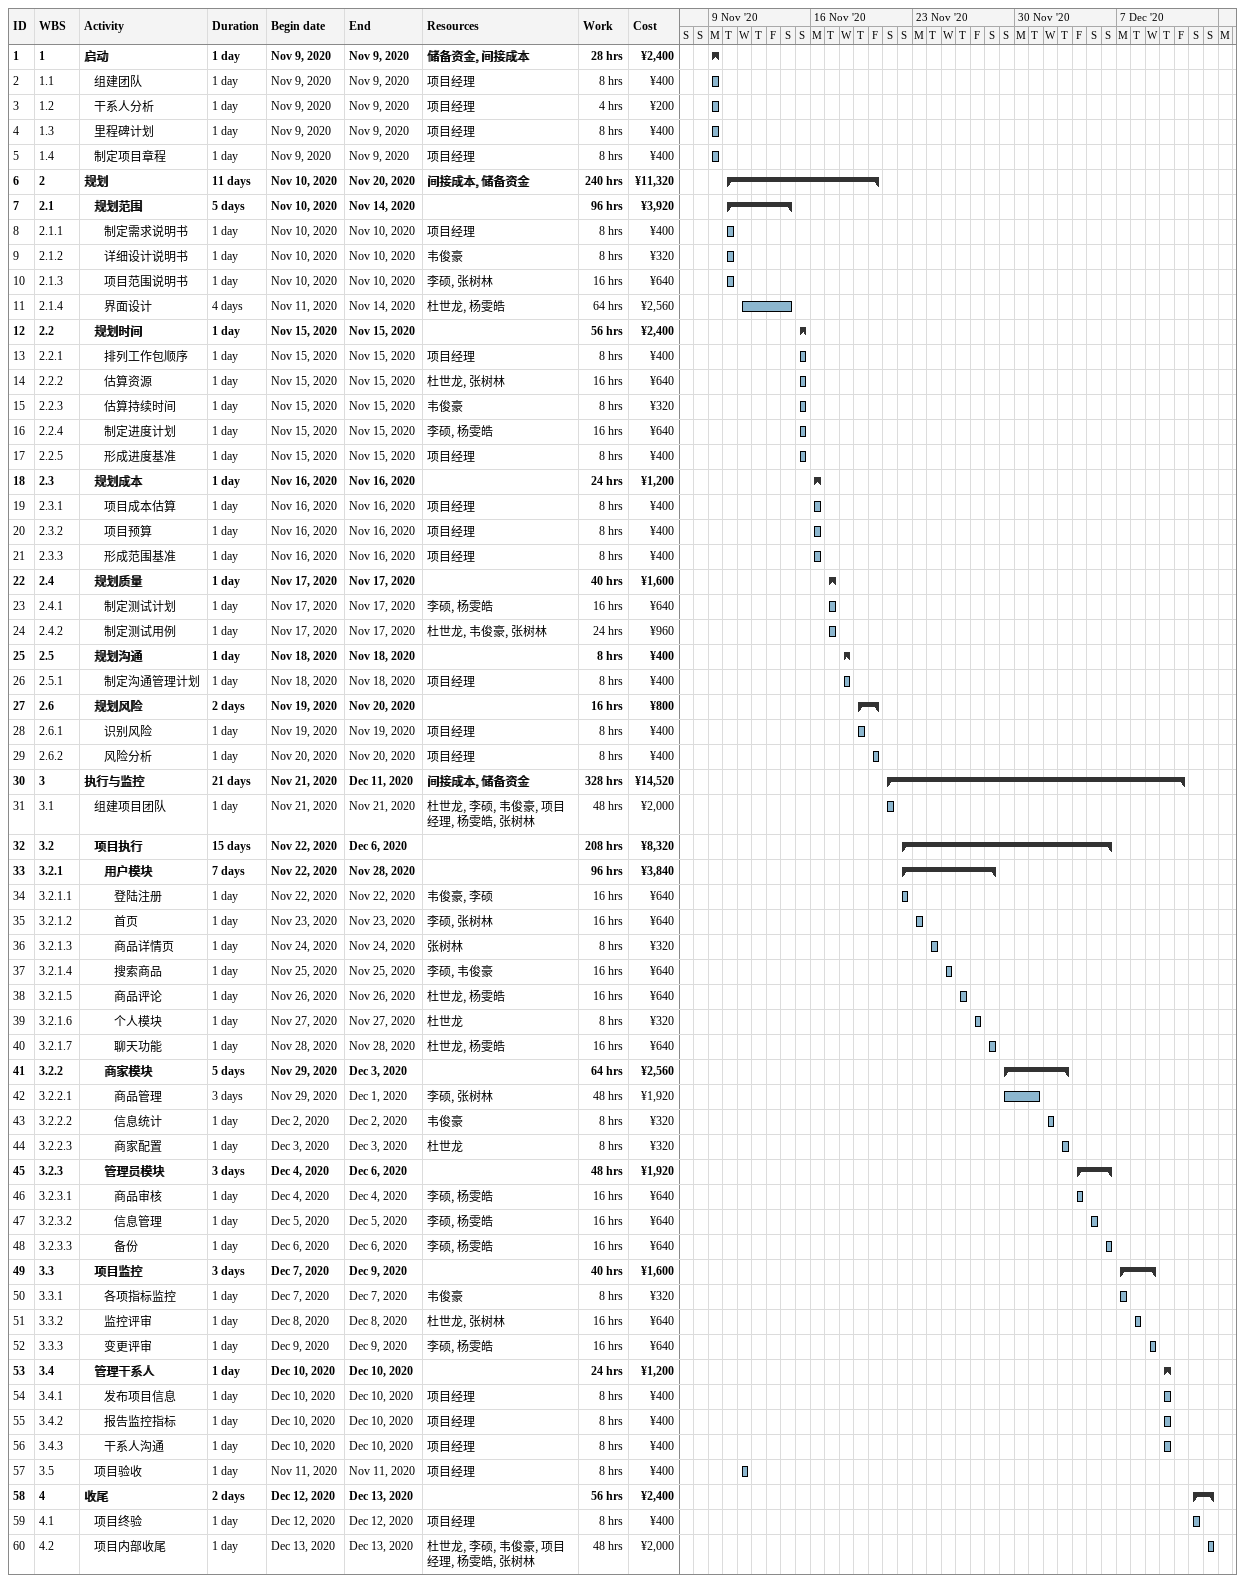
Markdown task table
| ID | WBS | Task | Duration | Start | Finish | Resources | Work (h) | Cost (¥) |
|---|---|---|---|---|---|---|---|---|
| 1 | 1 | **启动** | 1d | 2020-11-09 | 2020-11-09 | 储备资金, 间接成本 | 28 | 2400 |
| 2 | 1.1 | 组建团队 | 1d | 2020-11-09 | 2020-11-09 | 项目经理 | 8 | 400 |
| 3 | 1.2 | 干系人分析 | 1d | 2020-11-09 | 2020-11-09 | 项目经理 | 4 | 200 |
| 4 | 1.3 | 里程碑计划 | 1d | 2020-11-09 | 2020-11-09 | 项目经理 | 8 | 400 |
| 5 | 1.4 | 制定项目章程 | 1d | 2020-11-09 | 2020-11-09 | 项目经理 | 8 | 400 |
| 6 | 2 | **规划** | 11d | 2020-11-10 | 2020-11-20 | 间接成本, 储备资金 | 240 | 11320 |
| 7 | 2.1 | **规划范围** | 5d | 2020-11-10 | 2020-11-14 |  | 96 | 3920 |
| 8 | 2.1.1 | 制定需求说明书 | 1d | 2020-11-10 | 2020-11-10 | 项目经理 | 8 | 400 |
| 9 | 2.1.2 | 详细设计说明书 | 1d | 2020-11-10 | 2020-11-10 | 韦俊豪 | 8 | 320 |
| 10 | 2.1.3 | 项目范围说明书 | 1d | 2020-11-10 | 2020-11-10 | 李硕, 张树林 | 16 | 640 |
| 11 | 2.1.4 | 界面设计 | 4d | 2020-11-11 | 2020-11-14 | 杜世龙, 杨雯皓 | 64 | 2560 |
| 12 | 2.2 | **规划时间** | 1d | 2020-11-15 | 2020-11-15 |  | 56 | 2400 |
| 13 | 2.2.1 | 排列工作包顺序 | 1d | 2020-11-15 | 2020-11-15 | 项目经理 | 8 | 400 |
| 14 | 2.2.2 | 估算资源 | 1d | 2020-11-15 | 2020-11-15 | 杜世龙, 张树林 | 16 | 640 |
| 15 | 2.2.3 | 估算持续时间 | 1d | 2020-11-15 | 2020-11-15 | 韦俊豪 | 8 | 320 |
| 16 | 2.2.4 | 制定进度计划 | 1d | 2020-11-15 | 2020-11-15 | 李硕, 杨雯皓 | 16 | 640 |
| 17 | 2.2.5 | 形成进度基准 | 1d | 2020-11-15 | 2020-11-15 | 项目经理 | 8 | 400 |
| 18 | 2.3 | **规划成本** | 1d | 2020-11-16 | 2020-11-16 |  | 24 | 1200 |
| 19 | 2.3.1 | 项目成本估算 | 1d | 2020-11-16 | 2020-11-16 | 项目经理 | 8 | 400 |
| 20 | 2.3.2 | 项目预算 | 1d | 2020-11-16 | 2020-11-16 | 项目经理 | 8 | 400 |
| 21 | 2.3.3 | 形成范围基准 | 1d | 2020-11-16 | 2020-11-16 | 项目经理 | 8 | 400 |
| 22 | 2.4 | **规划质量** | 1d | 2020-11-17 | 2020-11-17 |  | 40 | 1600 |
| 23 | 2.4.1 | 制定测试计划 | 1d | 2020-11-17 | 2020-11-17 | 李硕, 杨雯皓 | 16 | 640 |
| 24 | 2.4.2 | 制定测试用例 | 1d | 2020-11-17 | 2020-11-17 | 杜世龙, 韦俊豪, 张树林 | 24 | 960 |
| 25 | 2.5 | **规划沟通** | 1d | 2020-11-18 | 2020-11-18 |  | 8 | 400 |
| 26 | 2.5.1 | 制定沟通管理计划 | 1d | 2020-11-18 | 2020-11-18 | 项目经理 | 8 | 400 |
| 27 | 2.6 | **规划风险** | 2d | 2020-11-19 | 2020-11-20 |  | 16 | 800 |
| 28 | 2.6.1 | 识别风险 | 1d | 2020-11-19 | 2020-11-19 | 项目经理 | 8 | 400 |
| 29 | 2.6.2 | 风险分析 | 1d | 2020-11-20 | 2020-11-20 | 项目经理 | 8 | 400 |
| 30 | 3 | **执行与监控** | 21d | 2020-11-21 | 2020-12-11 | 间接成本, 储备资金 | 328 | 14520 |
| 31 | 3.1 | 组建项目团队 | 1d | 2020-11-21 | 2020-11-21 | 杜世龙, 李硕, 韦俊豪, 项目经理, 杨雯皓, 张树林 | 48 | 2000 |
| 32 | 3.2 | **项目执行** | 15d | 2020-11-22 | 2020-12-06 |  | 208 | 8320 |
| 33 | 3.2.1 | **用户模块** | 7d | 2020-11-22 | 2020-11-28 |  | 96 | 3840 |
| 34 | 3.2.1.1 | 登陆注册 | 1d | 2020-11-22 | 2020-11-22 | 韦俊豪, 李硕 | 16 | 640 |
| 35 | 3.2.1.2 | 首页 | 1d | 2020-11-23 | 2020-11-23 | 李硕, 张树林 | 16 | 640 |
| 36 | 3.2.1.3 | 商品详情页 | 1d | 2020-11-24 | 2020-11-24 | 张树林 | 8 | 320 |
| 37 | 3.2.1.4 | 搜索商品 | 1d | 2020-11-25 | 2020-11-25 | 李硕, 韦俊豪 | 16 | 640 |
| 38 | 3.2.1.5 | 商品评论 | 1d | 2020-11-26 | 2020-11-26 | 杜世龙, 杨雯皓 | 16 | 640 |
| 39 | 3.2.1.6 | 个人模块 | 1d | 2020-11-27 | 2020-11-27 | 杜世龙 | 8 | 320 |
| 40 | 3.2.1.7 | 聊天功能 | 1d | 2020-11-28 | 2020-11-28 | 杜世龙, 杨雯皓 | 16 | 640 |
| 41 | 3.2.2 | **商家模块** | 5d | 2020-11-29 | 2020-12-03 |  | 64 | 2560 |
| 42 | 3.2.2.1 | 商品管理 | 3d | 2020-11-29 | 2020-12-01 | 李硕, 张树林 | 48 | 1920 |
| 43 | 3.2.2.2 | 信息统计 | 1d | 2020-12-02 | 2020-12-02 | 韦俊豪 | 8 | 320 |
| 44 | 3.2.2.3 | 商家配置 | 1d | 2020-12-03 | 2020-12-03 | 杜世龙 | 8 | 320 |
| 45 | 3.2.3 | **管理员模块** | 3d | 2020-12-04 | 2020-12-06 |  | 48 | 1920 |
| 46 | 3.2.3.1 | 商品审核 | 1d | 2020-12-04 | 2020-12-04 | 李硕, 杨雯皓 | 16 | 640 |
| 47 | 3.2.3.2 | 信息管理 | 1d | 2020-12-05 | 2020-12-05 | 李硕, 杨雯皓 | 16 | 640 |
| 48 | 3.2.3.3 | 备份 | 1d | 2020-12-06 | 2020-12-06 | 李硕, 杨雯皓 | 16 | 640 |
| 49 | 3.3 | **项目监控** | 3d | 2020-12-07 | 2020-12-09 |  | 40 | 1600 |
| 50 | 3.3.1 | 各项指标监控 | 1d | 2020-12-07 | 2020-12-07 | 韦俊豪 | 8 | 320 |
| 51 | 3.3.2 | 监控评审 | 1d | 2020-12-08 | 2020-12-08 | 杜世龙, 张树林 | 16 | 640 |
| 52 | 3.3.3 | 变更评审 | 1d | 2020-12-09 | 2020-12-09 | 李硕, 杨雯皓 | 16 | 640 |
| 53 | 3.4 | **管理干系人** | 1d | 2020-12-10 | 2020-12-10 |  | 24 | 1200 |
| 54 | 3.4.1 | 发布项目信息 | 1d | 2020-12-10 | 2020-12-10 | 项目经理 | 8 | 400 |
| 55 | 3.4.2 | 报告监控指标 | 1d | 2020-12-10 | 2020-12-10 | 项目经理 | 8 | 400 |
| 56 | 3.4.3 | 干系人沟通 | 1d | 2020-12-10 | 2020-12-10 | 项目经理 | 8 | 400 |
| 57 | 3.5 | 项目验收 | 1d | 2020-11-11 | 2020-11-11 | 项目经理 | 8 | 400 |
| 58 | 4 | **收尾** | 2d | 2020-12-12 | 2020-12-13 |  | 56 | 2400 |
| 59 | 4.1 | 项目终验 | 1d | 2020-12-12 | 2020-12-12 | 项目经理 | 8 | 400 |
| 60 | 4.2 | 项目内部收尾 | 1d | 2020-12-13 | 2020-12-13 | 杜世龙, 李硕, 韦俊豪, 项目经理, 杨雯皓, 张树林 | 48 | 2000 |
